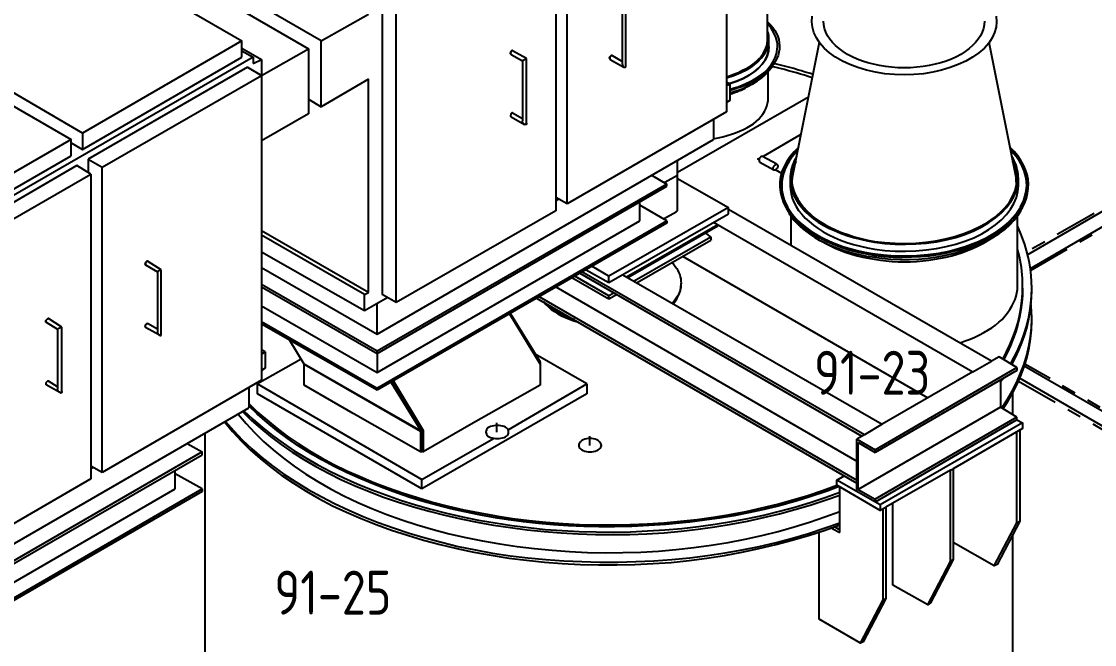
# Model space of a CAD drawing. Header units: metres. Extents: x 20 to 415, y 5 to 292.
# Drawn here: x 231.01 to 256.4, y 149.44 to 164.18 of the extents above; entities that cross this region are included whole.
import ezdxf

# ---------------------------------------------------------------- set-up
doc = ezdxf.new("R2010")
doc.units = ezdxf.units.M
for name, color, linetype in [('ВОЗДУХОВОДЫ', 7, 'Continuous'), ('ИЗОЛЯЦИЯ', 3, 'Continuous'), ('ОБОЗНАЧЕНИЯ', 7, 'Continuous'), ('ОБОРУДОВАНИЕ', 8, 'Continuous'), ('ТРУБОПРОВОД', 5, 'Continuous')]:
    doc.layers.add(name, color=color, linetype=linetype)
doc.styles.add('GOST', font='isocpeur.ttf')

msp = doc.modelspace()

# ---------------------------------------------------------------- linework, layer by layer
at = {"layer": 'ВОЗДУХОВОДЫ'}
for points in [[(248.66, 163.757), (248.66, 168.266)], [(254.067, 164.308), (254.079, 164.179), (254.067, 164.05), (254.032, 163.922), (253.975, 163.796), (253.894, 163.674), (253.79, 163.556), (253.66, 163.445), (253.512, 163.342), (253.349, 163.249), (253.171, 163.166), (252.981, 163.093), (252.779, 163.032), (252.569, 162.984), (252.35, 162.949), (252.125, 162.927), (251.895, 162.919), (251.661, 162.927), (251.433, 162.949), (251.212, 162.984), (250.999, 163.032), (250.798, 163.093), (250.608, 163.166), (250.432, 163.249), (250.271, 163.342), (250.127, 163.445), (250.001, 163.556), (249.897, 163.674), (249.816, 163.796), (249.758, 163.922), (249.723, 164.05), (249.71, 164.179), (249.72, 164.308)], [(248.66, 164.176), (248.726, 164.11), (248.783, 164.042), (248.831, 163.972), (248.871, 163.901), (248.901, 163.829), (248.924, 163.755), (248.937, 163.681), (248.942, 163.606), (248.94, 163.531), (248.929, 163.456), (248.909, 163.381), (248.881, 163.307), (248.844, 163.235), (248.799, 163.164), (248.746, 163.095), (248.686, 163.028), (248.618, 162.964), (248.544, 162.902), (248.463, 162.842), (248.375, 162.785)], [(253.79, 164.193), (253.784, 164.104), (253.766, 164.016), (253.737, 163.931), (253.696, 163.848), (253.645, 163.768), (253.583, 163.69), (253.511, 163.615), (253.429, 163.542), (253.337, 163.472), (253.236, 163.405), (253.127, 163.348), (253.01, 163.295), (252.887, 163.248), (252.757, 163.206), (252.623, 163.171), (252.483, 163.141), (252.34, 163.118), (252.194, 163.101), (252.046, 163.09), (251.895, 163.087), (251.745, 163.09), (251.597, 163.101), (251.451, 163.118), (251.308, 163.141), (251.168, 163.171), (251.034, 163.206), (250.904, 163.248), (250.781, 163.295), (250.664, 163.348), (250.554, 163.405), (250.449, 163.472), (250.354, 163.542), (250.269, 163.615), (250.195, 163.69), (250.131, 163.768), (250.079, 163.848), (250.038, 163.931), (250.008, 164.016), (249.991, 164.104), (249.985, 164.193)], [(253.79, 164.193), (253.784, 164.104), (253.766, 164.016), (253.737, 163.931), (253.696, 163.848), (253.645, 163.768), (253.583, 163.69), (253.511, 163.615), (253.429, 163.542), (253.337, 163.472), (253.236, 163.405), (253.127, 163.348), (253.01, 163.295), (252.887, 163.248), (252.757, 163.206), (252.623, 163.171), (252.483, 163.141), (252.34, 163.118), (252.194, 163.101), (252.046, 163.09), (251.895, 163.087), (251.745, 163.09), (251.597, 163.101), (251.451, 163.118), (251.308, 163.141), (251.168, 163.171), (251.034, 163.206), (250.904, 163.248), (250.781, 163.295), (250.664, 163.348), (250.554, 163.405), (250.449, 163.472), (250.354, 163.542), (250.269, 163.615), (250.195, 163.69), (250.131, 163.768), (250.079, 163.848), (250.038, 163.931), (250.008, 164.016), (249.991, 164.104), (249.985, 164.193)], [(248.694, 163.59), (248.684, 163.48), (248.653, 163.374), (248.603, 163.271), (248.534, 163.172), (248.447, 163.079), (248.343, 162.991), (248.223, 162.911), (248.087, 162.838), (247.936, 162.773), (247.772, 162.718)], [(249.884, 163.69), (249.247, 160.489)], [(254.544, 160.489), (253.907, 163.69)], [(248.375, 162.785), (248.32, 162.756), (248.263, 162.729), (248.205, 162.703), (248.146, 162.678), (248.086, 162.655), (248.025, 162.633), (247.964, 162.612), (247.901, 162.591), (247.837, 162.571), (247.772, 162.551)], [(249.398, 161.21), (249.289, 161.102), (249.195, 160.989), (249.116, 160.873), (249.051, 160.755), (249.002, 160.633), (248.968, 160.511), (248.951, 160.387), (248.949, 160.264), (248.964, 160.141), (248.996, 160.02), (249.039, 159.895), (249.098, 159.775), (249.171, 159.658), (249.26, 159.545), (249.362, 159.437), (249.478, 159.334), (249.608, 159.236), (249.749, 159.145), (249.903, 159.059), (250.068, 158.98), (250.239, 158.904), (250.419, 158.836), (250.607, 158.776), (250.802, 158.725), (251.003, 158.683), (251.209, 158.65), (251.419, 158.626), (251.632, 158.611), (251.847, 158.606), (252.063, 158.612), (252.278, 158.622), (252.49, 158.641), (252.699, 158.67), (252.902, 158.708), (253.1, 158.754), (253.292, 158.808), (253.476, 158.87), (253.651, 158.939), (253.818, 159.015), (253.974, 159.098)], [(253.974, 159.098), (254.11, 159.185), (254.235, 159.276), (254.349, 159.371), (254.452, 159.47), (254.544, 159.571), (254.623, 159.676), (254.69, 159.783), (254.744, 159.893), (254.785, 160.005), (254.812, 160.12), (254.83, 160.231), (254.834, 160.343), (254.825, 160.455), (254.802, 160.566), (254.766, 160.677), (254.717, 160.788), (254.655, 160.896), (254.58, 161.003), (254.493, 161.108), (254.393, 161.21)], [(249.247, 160.489), (249.247, 160.479), (249.245, 160.469), (249.243, 160.459), (249.241, 160.449), (249.239, 160.439), (249.236, 160.428), (249.234, 160.418), (249.232, 160.408), (249.231, 160.398), (249.23, 160.388)], [(249.247, 160.489), (249.247, 160.479), (249.245, 160.469), (249.243, 160.459), (249.241, 160.449), (249.239, 160.439), (249.236, 160.428), (249.234, 160.418), (249.232, 160.408), (249.231, 160.398), (249.23, 160.388)], [(249.247, 160.489), (249.247, 160.489), (249.247, 160.484), (249.247, 160.481), (249.247, 160.478), (249.247, 160.476), (249.247, 160.474), (249.247, 160.473), (249.247, 160.473), (249.247, 160.472), (249.247, 160.472), (249.247, 160.472)], [(254.544, 160.388), (254.544, 160.398), (254.544, 160.408), (254.544, 160.418), (254.544, 160.428), (254.544, 160.439), (254.544, 160.449), (254.544, 160.459), (254.544, 160.469), (254.544, 160.479), (254.544, 160.489)], [(254.544, 160.388), (254.544, 160.398), (254.544, 160.408), (254.544, 160.418), (254.544, 160.428), (254.544, 160.439), (254.544, 160.449), (254.544, 160.459), (254.544, 160.469), (254.544, 160.479), (254.544, 160.489)]]:
    msp.add_lwpolyline(points, dxfattribs=at)
at = {"layer": 'ИЗОЛЯЦИЯ'}
for points in [[(256.389, 159.644), (255.516, 159.143)], [(255.22, 158.973), (254.924, 158.803)], [(256.046, 158.967), (256.343, 159.137)], [(254.879, 158.293), (255.75, 158.796)], [(255.345, 155.735), (254.745, 156.08)], [(254.594, 155.678), (255.466, 155.176)], [(255.937, 155.394), (255.641, 155.565)], [(256.53, 155.053), (256.234, 155.224)], [(255.762, 155.005), (256.058, 154.835)], [(256.354, 154.664), (256.651, 154.493)]]:
    msp.add_lwpolyline(points, dxfattribs=at)
at = {"layer": 'ОБОЗНАЧЕНИЯ'}
for points in [[(242.073, 154.354), (242.105, 154.34), (242.142, 154.33), (242.182, 154.322), (242.223, 154.318), (242.266, 154.316), (242.308, 154.318), (242.35, 154.322), (242.389, 154.33), (242.426, 154.34), (242.458, 154.354), (242.486, 154.375), (242.507, 154.398), (242.522, 154.422), (242.531, 154.446), (242.534, 154.471), (242.531, 154.496), (242.522, 154.521), (242.507, 154.545), (242.486, 154.568), (242.458, 154.589), (242.426, 154.602), (242.389, 154.613), (242.35, 154.62), (242.308, 154.625), (242.266, 154.626), (242.223, 154.625), (242.182, 154.62), (242.142, 154.613), (242.105, 154.602), (242.073, 154.589), (242.046, 154.568), (242.025, 154.545), (242.01, 154.521), (242.001, 154.496), (241.998, 154.471), (242.001, 154.446), (242.01, 154.422), (242.025, 154.398), (242.046, 154.375), (242.073, 154.354), (242.073, 154.354)], [(242.257, 154.471), (242.257, 154.689)], [(244.453, 154.153), (244.453, 154.371)], [(244.269, 154.052), (244.301, 154.034), (244.338, 154.02), (244.377, 154.01), (244.419, 154.004), (244.462, 154.002), (244.504, 154.004), (244.546, 154.01), (244.585, 154.02), (244.622, 154.034), (244.654, 154.052), (244.681, 154.069), (244.703, 154.088), (244.718, 154.109), (244.727, 154.131), (244.73, 154.155), (244.727, 154.179), (244.718, 154.203), (244.703, 154.227), (244.681, 154.249), (244.654, 154.27), (244.622, 154.288), (244.585, 154.302), (244.546, 154.312), (244.504, 154.318), (244.462, 154.32), (244.419, 154.318), (244.377, 154.312), (244.338, 154.302), (244.301, 154.288), (244.269, 154.27), (244.242, 154.249), (244.221, 154.227), (244.205, 154.203), (244.196, 154.179), (244.193, 154.155), (244.196, 154.131), (244.205, 154.109), (244.221, 154.088), (244.242, 154.069), (244.269, 154.052), (244.269, 154.052)]]:
    msp.add_lwpolyline(points, dxfattribs=at)
at = {"layer": 'ОБОРУДОВАНИЕ'}
for points in [[(247.688, 169.255), (247.688, 162.048)], [(238.1, 163.724), (230.625, 168.048)], [(230.507, 167.764), (237.799, 163.54)], [(230.39, 167.093), (236.223, 163.724)], [(243.917, 159.869), (243.917, 167.076)], [(243.649, 166.925), (243.649, 159.701)], [(239.542, 164.948), (239.542, 157.723)], [(239.877, 157.539), (239.877, 164.746)], [(245.224, 164.612), (245.224, 163.188)], [(245.308, 163.137), (245.308, 164.663)], [(238.1, 163.724), (239.223, 164.361)], [(248.895, 163.59), (248.893, 163.645), (248.885, 163.7), (248.873, 163.755), (248.856, 163.81), (248.834, 163.864), (248.808, 163.918), (248.778, 163.971), (248.743, 164.024), (248.704, 164.075), (248.66, 164.126)], [(247.688, 162.869), (247.858, 162.924), (248.015, 162.989), (248.157, 163.062), (248.284, 163.143), (248.394, 163.232), (248.487, 163.326), (248.561, 163.427), (248.616, 163.533), (248.649, 163.643), (248.66, 163.757)], [(247.688, 162.852), (247.867, 162.908), (248.031, 162.974), (248.179, 163.049), (248.31, 163.132), (248.424, 163.223), (248.519, 163.321), (248.594, 163.424), (248.649, 163.531), (248.683, 163.643), (248.694, 163.757)], [(248.694, 163.757), (248.694, 163.778), (248.694, 163.798), (248.693, 163.818), (248.692, 163.838), (248.69, 163.858), (248.687, 163.878), (248.683, 163.898), (248.677, 163.918), (248.67, 163.938), (248.66, 163.959)], [(248.694, 163.59), (248.694, 163.757)], [(236.223, 163.724), (232.452, 161.545)], [(236.223, 163.338), (236.223, 163.724)], [(236.223, 163.556), (236.692, 163.288)], [(236.223, 163.489), (236.491, 163.338)], [(236.692, 162.903), (237.799, 163.54)], [(237.799, 163.54), (237.799, 161.997)], [(238.1, 162.165), (238.1, 163.724)], [(242.626, 163.489), (242.625, 163.493), (242.623, 163.496), (242.619, 163.496), (242.614, 163.495), (242.609, 163.493), (242.604, 163.49), (242.6, 163.487), (242.596, 163.482), (242.594, 163.477), (242.593, 163.472), (242.588, 163.463), (242.585, 163.454), (242.582, 163.446), (242.58, 163.439), (242.58, 163.433), (242.58, 163.427), (242.582, 163.421), (242.585, 163.416), (242.588, 163.41), (242.593, 163.405)], [(242.593, 163.405), (242.588, 163.41), (242.585, 163.416), (242.582, 163.421), (242.58, 163.427), (242.58, 163.433), (242.58, 163.439), (242.582, 163.446), (242.585, 163.454), (242.588, 163.463), (242.593, 163.472), (242.594, 163.477), (242.596, 163.482), (242.6, 163.487), (242.604, 163.49), (242.609, 163.493), (242.614, 163.495), (242.619, 163.496), (242.623, 163.496), (242.625, 163.493), (242.626, 163.489)], [(242.961, 163.305), (242.626, 163.489)], [(247.772, 162.584), (247.871, 162.611), (247.967, 162.642), (248.059, 162.676), (248.148, 162.714), (248.233, 162.754), (248.314, 162.796), (248.391, 162.841), (248.463, 162.888), (248.531, 162.937), (248.593, 162.986), (248.651, 163.043), (248.702, 163.101), (248.747, 163.16), (248.786, 163.221), (248.82, 163.282), (248.847, 163.344), (248.868, 163.406), (248.883, 163.468), (248.892, 163.529), (248.895, 163.59)], [(247.772, 162.718), (247.936, 162.773), (248.087, 162.838), (248.223, 162.911), (248.343, 162.991), (248.447, 163.079), (248.534, 163.172), (248.603, 163.271), (248.653, 163.374), (248.684, 163.48), (248.694, 163.59)], [(236.491, 163.338), (228.412, 158.679)], [(232.452, 161.159), (236.223, 163.338)], [(236.491, 163.338), (236.491, 163.188)], [(236.491, 163.188), (236.692, 163.288)], [(236.692, 163.288), (236.692, 162.919)], [(242.593, 163.405), (242.861, 163.255)], [(242.945, 163.305), (242.94, 163.3), (242.935, 163.295), (242.929, 163.29), (242.924, 163.286), (242.919, 163.282), (242.914, 163.278), (242.909, 163.276), (242.904, 163.273), (242.899, 163.272), (242.894, 163.271), (242.889, 163.267), (242.884, 163.263), (242.88, 163.26), (242.875, 163.258), (242.871, 163.257), (242.868, 163.256), (242.865, 163.255), (242.863, 163.255), (242.861, 163.255), (242.861, 163.255)], [(242.861, 163.255), (242.861, 161.83)], [(242.961, 163.305), (242.945, 163.305)], [(242.961, 161.78), (242.961, 163.305)], [(244.922, 163.322), (244.923, 163.327), (244.924, 163.332), (244.927, 163.337), (244.93, 163.342), (244.933, 163.347), (244.937, 163.352), (244.941, 163.357), (244.946, 163.362), (244.951, 163.367), (244.956, 163.372), (244.956, 163.372), (244.958, 163.374), (244.96, 163.375), (244.963, 163.377), (244.967, 163.378), (244.971, 163.379), (244.975, 163.379), (244.98, 163.378), (244.984, 163.376), (244.99, 163.372)], [(244.939, 163.288), (244.939, 163.293), (244.938, 163.296), (244.936, 163.3), (244.933, 163.302), (244.931, 163.305), (244.928, 163.307), (244.926, 163.31), (244.924, 163.313), (244.923, 163.317), (244.922, 163.322)], [(244.99, 163.372), (244.984, 163.376), (244.979, 163.378), (244.974, 163.379), (244.969, 163.378), (244.964, 163.376), (244.959, 163.373), (244.954, 163.369), (244.949, 163.365), (244.944, 163.36), (244.939, 163.355), (244.935, 163.346), (244.931, 163.337), (244.929, 163.329), (244.927, 163.322), (244.927, 163.315), (244.927, 163.309), (244.929, 163.304), (244.931, 163.298), (244.935, 163.293), (244.939, 163.288)], [(244.939, 163.288), (245.258, 163.104)], [(245.224, 163.238), (244.99, 163.372)], [(248.459, 163.305), (248.406, 163.251), (248.347, 163.198), (248.282, 163.148), (248.212, 163.101), (248.137, 163.056), (248.056, 163.013), (247.971, 162.973), (247.881, 162.935), (247.787, 162.901), (247.688, 162.869)], [(236.357, 163.104), (232.586, 160.925)], [(236.357, 163.104), (236.692, 162.903)], [(245.224, 163.188), (245.225, 163.177), (245.226, 163.168), (245.228, 163.158), (245.231, 163.148), (245.235, 163.139), (245.239, 163.131), (245.243, 163.123), (245.248, 163.116), (245.253, 163.109), (245.258, 163.104)], [(245.258, 163.104), (245.263, 163.104), (245.268, 163.104), (245.272, 163.104), (245.277, 163.104), (245.281, 163.104), (245.284, 163.104), (245.287, 163.104), (245.289, 163.104), (245.291, 163.104), (245.291, 163.104)], [(245.291, 163.104), (245.296, 163.104), (245.299, 163.106), (245.302, 163.108), (245.304, 163.111), (245.306, 163.114), (245.307, 163.118), (245.307, 163.123), (245.308, 163.127), (245.308, 163.132), (245.308, 163.137)], [(247.772, 162.5), (247.919, 162.544), (248.059, 162.594), (248.19, 162.651), (248.312, 162.713), (248.424, 162.781), (248.525, 162.854), (248.615, 162.931), (248.694, 163.013), (248.759, 163.099), (248.811, 163.188)], [(248.677, 162.383), (248.677, 163.003)], [(249.716, 162.852), (249.625, 162.882), (249.533, 162.911), (249.44, 162.939), (249.346, 162.966), (249.251, 162.993), (249.155, 163.019), (249.058, 163.045), (248.96, 163.07), (248.861, 163.095), (248.761, 163.12)], [(249.733, 162.936), (249.643, 162.962), (249.552, 162.988), (249.461, 163.015), (249.37, 163.042), (249.279, 163.068), (249.187, 163.094), (249.094, 163.119), (249, 163.144), (248.906, 163.167), (248.811, 163.188)], [(232.452, 161.545), (230.239, 162.836)], [(232.921, 160.74), (236.692, 162.903)], [(236.692, 162.903), (236.692, 155.695)], [(239.223, 162.819), (238.1, 162.165)], [(239.223, 157.773), (239.223, 162.819)], [(247.772, 162.701), (247.688, 162.752)], [(230.172, 162.551), (232.183, 161.394)], [(247.688, 162.668), (247.772, 162.701)], [(247.772, 162.701), (247.772, 162.316)], [(247.772, 162.467), (247.827, 162.483), (247.881, 162.501), (247.933, 162.52), (247.984, 162.541), (248.034, 162.563), (248.082, 162.586), (248.129, 162.61), (248.174, 162.635), (248.217, 162.66), (248.258, 162.685)], [(237.799, 162.349), (238.1, 162.165)], [(246.532, 160.623), (249.633, 162.4)], [(247.386, 161.411), (247.496, 161.432), (247.603, 161.457), (247.707, 161.485), (247.809, 161.515), (247.906, 161.549), (248, 161.586), (248.089, 161.625), (248.173, 161.668), (248.252, 161.714), (248.325, 161.763), (248.392, 161.819), (248.452, 161.876), (248.505, 161.934), (248.55, 161.993), (248.589, 162.054), (248.621, 162.116), (248.645, 162.18), (248.663, 162.246), (248.674, 162.314), (248.677, 162.383)], [(247.772, 162.316), (247.688, 162.266)], [(237.799, 161.997), (236.692, 161.36)], [(242.626, 162.014), (242.625, 162.018), (242.623, 162.021), (242.619, 162.021), (242.614, 162.02), (242.609, 162.018), (242.604, 162.015), (242.6, 162.012), (242.596, 162.007), (242.594, 162.002), (242.593, 161.997), (242.588, 161.988), (242.585, 161.979), (242.582, 161.971), (242.58, 161.964), (242.58, 161.958), (242.58, 161.952), (242.582, 161.946), (242.585, 161.941), (242.588, 161.935), (242.593, 161.93)], [(242.626, 162.014), (242.625, 162.018), (242.623, 162.021), (242.619, 162.021), (242.614, 162.02), (242.609, 162.018), (242.604, 162.015), (242.6, 162.012), (242.596, 162.007), (242.594, 162.002), (242.593, 161.997), (242.588, 161.988), (242.585, 161.979), (242.582, 161.971), (242.58, 161.964), (242.58, 161.958), (242.58, 161.952), (242.582, 161.946), (242.585, 161.941), (242.588, 161.935), (242.593, 161.93)], [(242.861, 161.88), (242.626, 162.014)], [(247.688, 162.048), (243.917, 159.869)], [(242.593, 161.93), (242.911, 161.746)], [(242.911, 161.746), (242.906, 161.752), (242.899, 161.758), (242.893, 161.765), (242.886, 161.773), (242.88, 161.782), (242.874, 161.791), (242.868, 161.8), (242.864, 161.81), (242.862, 161.82), (242.861, 161.83)], [(242.945, 161.746), (242.944, 161.746), (242.943, 161.746), (242.941, 161.746), (242.938, 161.746), (242.934, 161.746), (242.93, 161.746), (242.926, 161.746), (242.921, 161.746), (242.916, 161.746), (242.911, 161.746)], [(242.961, 161.78), (242.961, 161.774), (242.961, 161.77), (242.961, 161.765), (242.96, 161.761), (242.959, 161.757), (242.958, 161.753), (242.956, 161.75), (242.953, 161.748), (242.949, 161.746), (242.945, 161.746)], [(247.386, 161.863), (247.386, 161.394)], [(232.452, 161.545), (232.452, 161.159)], [(249.448, 161.511), (248.56, 160.992)], [(232.183, 161.394), (228.412, 159.215)], [(232.183, 161.008), (232.183, 161.394)], [(232.183, 161.31), (232.452, 161.159)], [(239.425, 156.784), (247.386, 161.394)], [(228.412, 158.829), (232.183, 161.008)], [(248.51, 160.992), (248.504, 160.987), (248.499, 160.981), (248.494, 160.976), (248.489, 160.971), (248.484, 160.965), (248.479, 160.958), (248.474, 160.951), (248.469, 160.943), (248.464, 160.934), (248.459, 160.925), (248.459, 160.915), (248.459, 160.906), (248.46, 160.898), (248.46, 160.891), (248.461, 160.885), (248.463, 160.879), (248.465, 160.873), (248.468, 160.868), (248.471, 160.863), (248.476, 160.858)], [(248.543, 160.992), (248.543, 160.992), (248.541, 160.992), (248.539, 160.992), (248.536, 160.992), (248.533, 160.992), (248.529, 160.992), (248.524, 160.992), (248.519, 160.992), (248.515, 160.992), (248.51, 160.992)], [(248.878, 160.807), (248.543, 160.992)], [(249.381, 161.143), (249.241, 160.983), (249.132, 160.819), (249.054, 160.65), (249.007, 160.478), (248.991, 160.304), (249.007, 160.131), (249.054, 159.959), (249.132, 159.79), (249.241, 159.626), (249.381, 159.466), (249.46, 159.392), (249.546, 159.32), (249.638, 159.25), (249.736, 159.184), (249.84, 159.121), (249.95, 159.061), (250.064, 159.005), (250.184, 158.953), (250.308, 158.906), (250.437, 158.863), (250.574, 158.82), (250.714, 158.781), (250.857, 158.746), (251.001, 158.715), (251.148, 158.689), (251.295, 158.667), (251.444, 158.65), (251.594, 158.638), (251.745, 158.631), (251.895, 158.628)], [(249.381, 161.143), (249.309, 161.066), (249.245, 160.988), (249.187, 160.908), (249.137, 160.826), (249.094, 160.742), (249.059, 160.657), (249.031, 160.571), (249.012, 160.483), (249, 160.394), (248.996, 160.304)], [(249.348, 160.992), (249.319, 160.941), (249.293, 160.889), (249.271, 160.837), (249.251, 160.785), (249.234, 160.732), (249.221, 160.679), (249.21, 160.627), (249.203, 160.574), (249.198, 160.523), (249.197, 160.472)], [(251.895, 158.628), (252.046, 158.631), (252.197, 158.638), (252.346, 158.65), (252.495, 158.667), (252.641, 158.689), (252.786, 158.715), (252.928, 158.746), (253.068, 158.781), (253.204, 158.82), (253.337, 158.863), (253.466, 158.906), (253.59, 158.953), (253.71, 159.005), (253.825, 159.061), (253.934, 159.121), (254.038, 159.184), (254.136, 159.25), (254.229, 159.32), (254.314, 159.392), (254.393, 159.466), (254.534, 159.626), (254.644, 159.79), (254.724, 159.959), (254.773, 160.131), (254.791, 160.304), (254.778, 160.478), (254.734, 160.65), (254.657, 160.819), (254.549, 160.983), (254.41, 161.143)], [(254.795, 160.304), (254.791, 160.394), (254.779, 160.483), (254.76, 160.571), (254.732, 160.657), (254.697, 160.742), (254.654, 160.826), (254.604, 160.908), (254.546, 160.988), (254.482, 161.066), (254.41, 161.143)], [(254.594, 160.472), (254.593, 160.523), (254.588, 160.574), (254.581, 160.627), (254.57, 160.679), (254.556, 160.732), (254.54, 160.785), (254.52, 160.837), (254.498, 160.889), (254.472, 160.941), (254.443, 160.992)], [(232.318, 160.774), (228.563, 158.595)], [(232.653, 160.573), (232.318, 160.774)], [(232.586, 160.925), (232.586, 160.623)], [(232.586, 160.925), (232.921, 160.74)], [(232.921, 153.516), (232.921, 160.74)], [(246.532, 160.539), (246.532, 160.891)], [(248.476, 160.941), (248.426, 160.925)], [(248.459, 160.908), (248.426, 160.925)], [(248.476, 160.858), (248.811, 160.673)], [(248.811, 160.673), (248.807, 160.674), (248.803, 160.677), (248.8, 160.681), (248.798, 160.686), (248.797, 160.692), (248.796, 160.699), (248.795, 160.705), (248.795, 160.712), (248.794, 160.718), (248.794, 160.724), (248.8, 160.734), (248.805, 160.743), (248.81, 160.753), (248.815, 160.762), (248.82, 160.77), (248.825, 160.777), (248.83, 160.783), (248.835, 160.787), (248.84, 160.79), (248.845, 160.791)], [(248.878, 160.807), (248.887, 160.801), (248.894, 160.794), (248.899, 160.785), (248.902, 160.774), (248.903, 160.763), (248.902, 160.752), (248.899, 160.74), (248.894, 160.729), (248.887, 160.717), (248.878, 160.707), (248.873, 160.697), (248.867, 160.689), (248.86, 160.682), (248.852, 160.676), (248.845, 160.671), (248.837, 160.668), (248.83, 160.667), (248.823, 160.667), (248.817, 160.669), (248.811, 160.673)], [(248.845, 160.791), (248.85, 160.795), (248.855, 160.799), (248.859, 160.802), (248.864, 160.804), (248.868, 160.805), (248.871, 160.806), (248.874, 160.807), (248.876, 160.807), (248.878, 160.807), (248.878, 160.807)], [(249.331, 160.874), (249.312, 160.834), (249.295, 160.794), (249.28, 160.754), (249.267, 160.713), (249.255, 160.673), (249.246, 160.633), (249.239, 160.593), (249.234, 160.553), (249.231, 160.512), (249.23, 160.472)], [(254.561, 160.472), (254.56, 160.512), (254.557, 160.553), (254.552, 160.593), (254.544, 160.633), (254.535, 160.673), (254.524, 160.713), (254.511, 160.754), (254.496, 160.794), (254.479, 160.834), (254.46, 160.874)], [(228.898, 158.41), (232.653, 160.573)], [(232.653, 160.573), (232.653, 153.365)], [(245.928, 160.539), (246.28, 160.338)], [(246.532, 160.539), (246.23, 160.372)], [(246.532, 159.701), (246.532, 160.539)], [(246.532, 160.472), (247.738, 159.785)], [(248.996, 160.589), (248.845, 160.673)], [(249.197, 160.472), (249.197, 160.304)], [(249.197, 160.472), (249.202, 160.367), (249.219, 160.265), (249.247, 160.164), (249.285, 160.066), (249.335, 159.969), (249.396, 159.875), (249.468, 159.782), (249.551, 159.692), (249.645, 159.603), (249.75, 159.517), (249.861, 159.439), (249.98, 159.366), (250.109, 159.298), (250.245, 159.235), (250.389, 159.177), (250.539, 159.124), (250.695, 159.077), (250.857, 159.034), (251.022, 158.996), (251.191, 158.964)], [(249.247, 160.489), (249.247, 160.479), (249.245, 160.469), (249.243, 160.459), (249.241, 160.449), (249.239, 160.439), (249.236, 160.428), (249.234, 160.418), (249.232, 160.408), (249.231, 160.398), (249.23, 160.388)], [(249.23, 160.472), (249.236, 160.372), (249.254, 160.271), (249.283, 160.172), (249.324, 160.074), (249.375, 159.978), (249.437, 159.883), (249.509, 159.791), (249.591, 159.702), (249.683, 159.616), (249.783, 159.533), (249.894, 159.455), (250.012, 159.383), (250.138, 159.315), (250.272, 159.252), (250.412, 159.194), (250.558, 159.141), (250.71, 159.093), (250.866, 159.051), (251.027, 159.013), (251.191, 158.98)], [(251.191, 158.98), (251.434, 158.952), (251.678, 158.936), (251.922, 158.933), (252.165, 158.942), (252.405, 158.964), (252.64, 158.997), (252.869, 159.043), (253.09, 159.1), (253.303, 159.169), (253.505, 159.248), (253.697, 159.339), (253.872, 159.439), (254.028, 159.547), (254.166, 159.662), (254.284, 159.785), (254.382, 159.913), (254.459, 160.047), (254.515, 160.186), (254.549, 160.327), (254.561, 160.472)], [(251.191, 158.964), (251.434, 158.934), (251.68, 158.917), (251.926, 158.913), (252.172, 158.92), (252.415, 158.941), (252.654, 158.973), (252.888, 159.019), (253.114, 159.077), (253.331, 159.148), (253.538, 159.232), (253.727, 159.327), (253.899, 159.43), (254.055, 159.541), (254.192, 159.659), (254.311, 159.783), (254.411, 159.912), (254.49, 160.047), (254.547, 160.185), (254.582, 160.327), (254.594, 160.472)], [(254.544, 160.388), (254.544, 160.398), (254.544, 160.408), (254.544, 160.418), (254.544, 160.428), (254.544, 160.439), (254.544, 160.449), (254.544, 160.459), (254.544, 160.469), (254.544, 160.479), (254.544, 160.489)], [(254.594, 160.304), (254.594, 160.472)], [(246.28, 160.338), (239.425, 156.382)], [(239.425, 156.332), (246.28, 160.288)], [(246.28, 160.288), (246.28, 160.338)], [(248.996, 160.304), (249.002, 160.194), (249.02, 160.086), (249.049, 159.978), (249.091, 159.873), (249.144, 159.77), (249.209, 159.67), (249.286, 159.572), (249.373, 159.477), (249.472, 159.386), (249.582, 159.299), (249.707, 159.211), (249.839, 159.13), (249.979, 159.054), (250.126, 158.985), (250.28, 158.922), (250.44, 158.864), (250.607, 158.813), (250.779, 158.768), (250.958, 158.729), (251.141, 158.695)], [(249.197, 160.304), (249.202, 160.204), (249.219, 160.104), (249.247, 160.005), (249.285, 159.907), (249.335, 159.81), (249.396, 159.716), (249.468, 159.623), (249.551, 159.534), (249.645, 159.448), (249.75, 159.366), (249.861, 159.283), (249.98, 159.207), (250.109, 159.136), (250.245, 159.071), (250.389, 159.012), (250.539, 158.958), (250.695, 158.91), (250.857, 158.866), (251.022, 158.829), (251.191, 158.796)], [(251.141, 158.695), (251.404, 158.662), (251.668, 158.643), (251.932, 158.637), (252.195, 158.646), (252.455, 158.668), (252.71, 158.704), (252.959, 158.753), (253.201, 158.815), (253.433, 158.891), (253.655, 158.98), (253.863, 159.081), (254.051, 159.19), (254.219, 159.309), (254.368, 159.434), (254.496, 159.567), (254.602, 159.706), (254.685, 159.85), (254.746, 159.998), (254.783, 160.15), (254.795, 160.304)], [(251.191, 158.796), (251.434, 158.767), (251.68, 158.751), (251.926, 158.748), (252.172, 158.757), (252.415, 158.779), (252.654, 158.813), (252.888, 158.858), (253.114, 158.916), (253.331, 158.984), (253.538, 159.064), (253.727, 159.159), (253.899, 159.262), (254.055, 159.373), (254.192, 159.491), (254.311, 159.615), (254.411, 159.745), (254.49, 159.879), (254.547, 160.018), (254.582, 160.16), (254.594, 160.304)], [(243.917, 159.869), (243.649, 160.02)], [(243.716, 159.986), (243.649, 159.936)], [(243.649, 159.701), (239.877, 157.539)], [(247.738, 159.785), (244.906, 158.159)], [(245.643, 159.466), (245.643, 159.919)], [(246.28, 159.466), (245.643, 159.835)], [(246.196, 159.517), (246.498, 159.684), (246.532, 159.701)], [(247.738, 159.634), (247.738, 159.785)], [(253.957, 156.148), (247.738, 159.735)], [(249.13, 159.718), (249.174, 159.638), (249.226, 159.561), (249.285, 159.485), (249.352, 159.412), (249.425, 159.341), (249.505, 159.271), (249.591, 159.204), (249.683, 159.138), (249.781, 159.075), (249.884, 159.014), (249.992, 158.959), (250.105, 158.908), (250.222, 158.858), (250.343, 158.812), (250.469, 158.769), (250.597, 158.729), (250.729, 158.693), (250.864, 158.661), (251.001, 158.634), (251.141, 158.612)], [(251.141, 158.612), (251.359, 158.581), (251.578, 158.561), (251.799, 158.551), (252.019, 158.551), (252.239, 158.561), (252.457, 158.581), (252.671, 158.612), (252.882, 158.652), (253.087, 158.702), (253.287, 158.762), (253.478, 158.827), (253.66, 158.9), (253.831, 158.981), (253.99, 159.07), (254.137, 159.165), (254.271, 159.266), (254.392, 159.372), (254.497, 159.483), (254.587, 159.599), (254.661, 159.718)], [(239.425, 155.879), (245.643, 159.466)], [(239.425, 155.511), (246.28, 159.466)], [(244.906, 158.008), (247.738, 159.634)], [(246.28, 159.466), (246.28, 159.416)], [(247.386, 159.433), (253.521, 155.896)], [(249.214, 159.584), (249.214, 158.88)], [(254.577, 157.924), (254.577, 159.584)], [(239.223, 157.773), (236.692, 159.232)], [(246.28, 159.416), (239.425, 155.46)], [(245.325, 158.142), (247.487, 159.383)], [(245.358, 158.125), (247.487, 159.349)], [(247.185, 159.181), (247.319, 159.081)], [(247.487, 159.383), (247.487, 159.349)], [(254.913, 157.874), (254.909, 158.024), (254.899, 158.174), (254.881, 158.323), (254.857, 158.471), (254.827, 158.618), (254.79, 158.765), (254.746, 158.911), (254.696, 159.057), (254.64, 159.203), (254.577, 159.349)], [(239.123, 157.723), (236.692, 159.131)], [(247.319, 159.081), (245.509, 158.042)], [(245.576, 158.008), (247.319, 159.014)], [(247.319, 159.081), (247.319, 159.014)], [(247.327, 159.019), (247.327, 159.011)], [(249.951, 158.98), (250.055, 158.921), (250.164, 158.866), (250.278, 158.814), (250.397, 158.765), (250.521, 158.72), (250.649, 158.68), (250.78, 158.643), (250.914, 158.611), (251.052, 158.584), (251.191, 158.561)], [(251.191, 158.561), (251.329, 158.539), (251.468, 158.521), (251.61, 158.508), (251.753, 158.501), (251.898, 158.498), (252.042, 158.501), (252.187, 158.508), (252.331, 158.521), (252.475, 158.539), (252.616, 158.561), (252.751, 158.584), (252.885, 158.611), (253.017, 158.643), (253.146, 158.68), (253.272, 158.72), (253.395, 158.765), (253.513, 158.814), (253.627, 158.866), (253.736, 158.921), (253.84, 158.98)], [(239.123, 157.338), (236.692, 158.729)], [(254.695, 157.924), (254.694, 158.014), (254.69, 158.103), (254.685, 158.192), (254.678, 158.279), (254.668, 158.366), (254.655, 158.453), (254.64, 158.539), (254.622, 158.625), (254.601, 158.71), (254.577, 158.796)], [(233.994, 158.511), (233.989, 158.51), (233.984, 158.509), (233.979, 158.507), (233.974, 158.504), (233.969, 158.501), (233.964, 158.497), (233.959, 158.492), (233.953, 158.487), (233.948, 158.482), (233.943, 158.477), (233.939, 158.472), (233.935, 158.466), (233.933, 158.459), (233.931, 158.452), (233.931, 158.446), (233.931, 158.44), (233.933, 158.435), (233.935, 158.431), (233.939, 158.428), (233.943, 158.427)], [(233.994, 158.511), (233.989, 158.511), (233.985, 158.511), (233.982, 158.511), (233.979, 158.51), (233.977, 158.509), (233.974, 158.507), (233.972, 158.505), (233.969, 158.502), (233.965, 158.499), (233.96, 158.494), (233.956, 158.489), (233.952, 158.484), (233.949, 158.479), (233.947, 158.474), (233.946, 158.469), (233.944, 158.464), (233.944, 158.459), (233.944, 158.454), (233.943, 158.449), (233.943, 158.444)], [(233.943, 158.444), (233.943, 158.439), (233.943, 158.436), (233.943, 158.433), (233.943, 158.431), (233.943, 158.429), (233.943, 158.428), (233.943, 158.428), (233.943, 158.427), (233.943, 158.427), (233.943, 158.427)], [(233.943, 158.427), (234.228, 158.26)], [(234.312, 158.31), (233.994, 158.511)], [(246.398, 158.477), (246.44, 158.432), (246.478, 158.385), (246.511, 158.338), (246.54, 158.29), (246.563, 158.241), (246.582, 158.191), (246.597, 158.142), (246.607, 158.092), (246.613, 158.042), (246.615, 157.991)], [(246.649, 158.628), (252.449, 155.276)], [(234.228, 158.26), (234.228, 158.26), (234.229, 158.261), (234.229, 158.263), (234.23, 158.265), (234.231, 158.268), (234.232, 158.27), (234.234, 158.273), (234.237, 158.275), (234.241, 158.276), (234.245, 158.276), (234.251, 158.281), (234.257, 158.286), (234.264, 158.291), (234.271, 158.295), (234.279, 158.299), (234.286, 158.303), (234.294, 158.306), (234.3, 158.308), (234.307, 158.309), (234.312, 158.31)], [(234.228, 158.26), (234.228, 156.835)], [(234.312, 156.784), (234.312, 158.31)], [(234.312, 158.31), (234.312, 158.31), (234.312, 158.31)], [(236.692, 158.36), (239.425, 156.784)], [(244.906, 157.69), (244.101, 158.159)], [(244.218, 158.226), (250.89, 154.371)], [(250.957, 154.404), (244.269, 158.26)], [(244.369, 158.31), (244.906, 158.008)], [(244.906, 158.159), (244.503, 158.394)], [(244.906, 158.008), (244.906, 158.159)], [(245.241, 158.192), (251.376, 154.656)], [(239.425, 156.382), (236.692, 157.958)], [(236.692, 157.908), (239.425, 156.332)], [(243.649, 157.908), (250.772, 153.784)], [(244.034, 158.125), (244.906, 157.623)], [(246.615, 157.991), (246.613, 157.942), (246.607, 157.893), (246.597, 157.845), (246.583, 157.797), (246.565, 157.75), (246.543, 157.704), (246.517, 157.658), (246.487, 157.613), (246.453, 157.567), (246.414, 157.522)], [(246.431, 157.505), (246.465, 157.55), (246.495, 157.596), (246.523, 157.641), (246.547, 157.686), (246.567, 157.732), (246.584, 157.777), (246.598, 157.822), (246.608, 157.867), (246.613, 157.913), (246.615, 157.958)], [(246.615, 157.958), (246.615, 157.991)], [(253.22, 156.583), (253.339, 156.625), (253.454, 156.67), (253.566, 156.718), (253.674, 156.768), (253.777, 156.822), (253.875, 156.879), (253.968, 156.939), (254.054, 157.002), (254.135, 157.068), (254.209, 157.136), (254.276, 157.212), (254.337, 157.289), (254.392, 157.367), (254.44, 157.445), (254.481, 157.524), (254.515, 157.604), (254.542, 157.683), (254.562, 157.764), (254.573, 157.844), (254.577, 157.924)], [(254.225, 156.198), (254.316, 156.365), (254.396, 156.534), (254.467, 156.704), (254.528, 156.875), (254.579, 157.048), (254.621, 157.222), (254.654, 157.397), (254.677, 157.573), (254.69, 157.748), (254.695, 157.924)], [(254.695, 157.874), (254.695, 157.924)], [(239.123, 157.723), (239.223, 157.773)], [(239.123, 157.338), (239.123, 157.723)], [(239.676, 157.656), (239.123, 157.338)], [(239.877, 157.539), (239.542, 157.723)], [(243.263, 157.673), (250.772, 153.332)], [(245.023, 157.757), (244.906, 157.69)], [(244.906, 157.623), (245.09, 157.723)], [(244.906, 157.623), (244.906, 157.69)], [(254.695, 157.874), (254.69, 157.703), (254.677, 157.532), (254.654, 157.362), (254.622, 157.191), (254.582, 157.021), (254.532, 156.852), (254.473, 156.683), (254.405, 156.515), (254.328, 156.347), (254.242, 156.181)], [(254.695, 157.874), (254.69, 157.703), (254.677, 157.532), (254.654, 157.362), (254.622, 157.191), (254.582, 157.021), (254.532, 156.852), (254.473, 156.683), (254.405, 156.515), (254.328, 156.347), (254.242, 156.181)], [(254.41, 156.08), (254.505, 156.257), (254.591, 156.434), (254.666, 156.613), (254.732, 156.791), (254.787, 156.971), (254.832, 157.151), (254.867, 157.331), (254.892, 157.512), (254.908, 157.693), (254.913, 157.874)], [(254.443, 156.064), (254.53, 156.235), (254.608, 156.408), (254.678, 156.581), (254.739, 156.756), (254.791, 156.931), (254.834, 157.108), (254.868, 157.285), (254.893, 157.464), (254.908, 157.643), (254.913, 157.824)], [(254.913, 157.824), (254.913, 157.874)], [(236.692, 157.455), (239.425, 155.879)], [(239.425, 156.784), (239.425, 157.505)], [(243.196, 157.639), (250.772, 153.264)], [(243.364, 157.556), (243.417, 157.492), (243.478, 157.431), (243.545, 157.373), (243.619, 157.319), (243.699, 157.269), (243.785, 157.221), (243.877, 157.178), (243.974, 157.138), (244.077, 157.102), (244.185, 157.069)], [(244.084, 157.136), (244.001, 157.163), (243.92, 157.193), (243.842, 157.225), (243.769, 157.26), (243.699, 157.298), (243.633, 157.338), (243.571, 157.381), (243.514, 157.426), (243.462, 157.473), (243.414, 157.522)], [(254.913, 157.153), (254.912, 157.188), (254.911, 157.223), (254.909, 157.258), (254.907, 157.293), (254.904, 157.327), (254.902, 157.361), (254.9, 157.394), (254.898, 157.426), (254.896, 157.458), (254.896, 157.488)], [(231.647, 157.153), (231.642, 157.153), (231.637, 157.151), (231.632, 157.149), (231.627, 157.146), (231.622, 157.143), (231.617, 157.139), (231.612, 157.134), (231.607, 157.13), (231.602, 157.125), (231.597, 157.12), (231.592, 157.114), (231.589, 157.108), (231.586, 157.101), (231.585, 157.095), (231.584, 157.088), (231.585, 157.082), (231.586, 157.077), (231.589, 157.073), (231.592, 157.07), (231.597, 157.069)], [(231.597, 157.069), (231.592, 157.07), (231.589, 157.073), (231.586, 157.077), (231.585, 157.082), (231.584, 157.088), (231.585, 157.095), (231.586, 157.101), (231.589, 157.108), (231.592, 157.114), (231.597, 157.12), (231.602, 157.125), (231.607, 157.13), (231.612, 157.134), (231.617, 157.139), (231.622, 157.143), (231.627, 157.146), (231.632, 157.149), (231.637, 157.151), (231.642, 157.153), (231.647, 157.153)], [(231.966, 156.952), (231.647, 157.153)], [(242.559, 157.271), (243.28, 156.08)], [(242.576, 157.271), (243.28, 156.131), (243.246, 156.114)], [(254.192, 155.024), (254.326, 155.232), (254.447, 155.441), (254.555, 155.651), (254.648, 155.863), (254.728, 156.076), (254.794, 156.29), (254.846, 156.506), (254.883, 156.721), (254.905, 156.937), (254.913, 157.153)], [(254.913, 157.103), (254.913, 157.153)], [(231.597, 157.069), (231.865, 156.902)], [(231.949, 156.952), (231.944, 156.948), (231.939, 156.944), (231.934, 156.941), (231.929, 156.938), (231.924, 156.935), (231.919, 156.933), (231.914, 156.93), (231.909, 156.927), (231.904, 156.923), (231.898, 156.919), (231.893, 156.918), (231.889, 156.917), (231.884, 156.915), (231.88, 156.913), (231.876, 156.91), (231.872, 156.908), (231.869, 156.905), (231.867, 156.904), (231.865, 156.902), (231.865, 156.902)], [(231.865, 156.902), (231.865, 155.477)], [(231.966, 156.952), (231.949, 156.952)], [(231.966, 155.427), (231.966, 156.952)], [(233.994, 157.036), (233.989, 157.035), (233.984, 157.034), (233.979, 157.032), (233.974, 157.029), (233.969, 157.025), (233.964, 157.021), (233.959, 157.017), (233.953, 157.012), (233.948, 157.007), (233.943, 157.002), (233.939, 156.997), (233.935, 156.991), (233.933, 156.984), (233.931, 156.977), (233.931, 156.971), (233.931, 156.965), (233.933, 156.96), (233.935, 156.956), (233.939, 156.953), (233.943, 156.952)], [(233.943, 156.969), (233.943, 156.974), (233.944, 156.979), (233.944, 156.984), (233.945, 156.989), (233.946, 156.994), (233.947, 156.999), (233.949, 157.004), (233.952, 157.009), (233.956, 157.014), (233.96, 157.019), (233.965, 157.024), (233.969, 157.027), (233.972, 157.03), (233.974, 157.032), (233.977, 157.034), (233.979, 157.035), (233.982, 157.035), (233.985, 157.036), (233.989, 157.036), (233.994, 157.036)], [(233.943, 156.952), (233.943, 156.969)], [(233.943, 156.952), (234.279, 156.768)], [(234.228, 156.902), (233.994, 157.036)], [(236.692, 157.086), (239.425, 155.511)], [(239.425, 155.46), (236.692, 157.019)], [(254.225, 155.008), (254.355, 155.21), (254.471, 155.414), (254.573, 155.62), (254.663, 155.827), (254.739, 156.037), (254.801, 156.247), (254.85, 156.459), (254.885, 156.673), (254.906, 156.887), (254.913, 157.103)], [(234.228, 156.835), (234.229, 156.829), (234.23, 156.821), (234.233, 156.813), (234.236, 156.804), (234.241, 156.795), (234.246, 156.786), (234.253, 156.779), (234.261, 156.773), (234.269, 156.769), (234.279, 156.768)], [(234.279, 156.768), (234.279, 156.763), (234.281, 156.759), (234.283, 156.757), (234.286, 156.755), (234.289, 156.753), (234.293, 156.752), (234.298, 156.751), (234.302, 156.751), (234.307, 156.751), (234.312, 156.751)], [(234.312, 156.751), (234.312, 156.755), (234.312, 156.759), (234.312, 156.763), (234.312, 156.765), (234.312, 156.768), (234.312, 156.77), (234.312, 156.773), (234.312, 156.776), (234.312, 156.78), (234.312, 156.784)], [(236.776, 156.365), (236.692, 156.416)], [(237.698, 156.08), (237.363, 156.634)], [(239.425, 156.332), (239.425, 156.382)], [(237.631, 156.198), (236.592, 155.611)], [(236.692, 156.315), (236.776, 156.365)], [(236.776, 156.365), (236.776, 155.98)], [(239.425, 156.332), (239.425, 155.879)], [(244.386, 155.611), (243.162, 156.315)], [(253.521, 155.896), (253.957, 156.148)], [(254.142, 156.248), (253.957, 156.148)], [(254.561, 155.997), (254.142, 156.248)], [(236.776, 155.98), (236.692, 155.93)], [(237.698, 156.08), (240.447, 154.488), (240.481, 154.505)], [(237.698, 155.578), (237.698, 156.08)], [(240.481, 154.522), (240.464, 154.488), (237.698, 156.08)], [(243.263, 156.097), (243.28, 156.114)], [(243.263, 156.114), (243.28, 156.114), (243.28, 156.08)], [(243.28, 156.08), (243.28, 155.578)], [(251.208, 154.052), (254.561, 155.997)], [(254.561, 155.93), (251.208, 153.985)], [(253.521, 155.896), (251.376, 154.656)], [(254.561, 155.997), (254.561, 155.93)], [(231.647, 155.678), (231.642, 155.678), (231.637, 155.676), (231.632, 155.674), (231.627, 155.671), (231.622, 155.668), (231.617, 155.664), (231.612, 155.659), (231.607, 155.655), (231.602, 155.65), (231.597, 155.645), (231.592, 155.639), (231.589, 155.633), (231.586, 155.626), (231.585, 155.62), (231.584, 155.613), (231.585, 155.607), (231.586, 155.602), (231.589, 155.598), (231.592, 155.595), (231.597, 155.594)], [(231.647, 155.678), (231.642, 155.678), (231.637, 155.676), (231.632, 155.674), (231.627, 155.671), (231.622, 155.668), (231.617, 155.664), (231.612, 155.659), (231.607, 155.655), (231.602, 155.65), (231.597, 155.645), (231.592, 155.639), (231.589, 155.633), (231.586, 155.626), (231.585, 155.62), (231.584, 155.613), (231.585, 155.607), (231.586, 155.602), (231.589, 155.598), (231.592, 155.595), (231.597, 155.594)], [(231.865, 155.544), (231.647, 155.678)], [(236.692, 155.695), (232.921, 153.516)], [(239.76, 155.645), (240.464, 154.488)], [(240.481, 154.505), (240.481, 154.522), (239.793, 155.678)], [(239.81, 155.678), (240.514, 154.505), (240.514, 154.002)], [(254.175, 155.645), (254.18, 155.655), (254.185, 155.665), (254.191, 155.675), (254.196, 155.685), (254.202, 155.695), (254.209, 155.705), (254.216, 155.715), (254.224, 155.725), (254.233, 155.735), (254.242, 155.745)], [(254.175, 155.712), (254.175, 155.058)], [(231.597, 155.594), (231.915, 155.41)], [(231.915, 155.41), (231.91, 155.411), (231.904, 155.415), (231.897, 155.421), (231.89, 155.429), (231.884, 155.437), (231.878, 155.446), (231.873, 155.455), (231.869, 155.464), (231.866, 155.471), (231.865, 155.477)], [(231.949, 155.393), (231.948, 155.393), (231.947, 155.393), (231.945, 155.394), (231.942, 155.394), (231.938, 155.395), (231.934, 155.397), (231.93, 155.399), (231.925, 155.402), (231.92, 155.405), (231.915, 155.41)], [(231.966, 155.427), (231.966, 155.422), (231.965, 155.419), (231.965, 155.415), (231.965, 155.412), (231.964, 155.41), (231.962, 155.407), (231.96, 155.405), (231.957, 155.402), (231.953, 155.398), (231.949, 155.393)], [(236.391, 155.527), (236.391, 155.041)], [(236.592, 155.376), (236.592, 155.611)], [(236.592, 155.611), (240.481, 153.348)], [(240.481, 153.13), (236.592, 155.376)], [(238.855, 154.907), (237.698, 155.578)], [(239.425, 155.511), (239.425, 155.46)], [(244.386, 155.376), (240.481, 153.13)], [(243.28, 155.578), (241.704, 154.689)], [(242.526, 154.522), (244.386, 155.611)], [(244.386, 155.611), (244.386, 155.376)], [(254.46, 154.874), (254.46, 155.41)], [(236.391, 155.142), (236.598, 154.943), (236.819, 154.748), (237.052, 154.559), (237.298, 154.375), (237.556, 154.197), (237.826, 154.025), (238.108, 153.861), (238.401, 153.704), (238.706, 153.556), (239.022, 153.415), (239.349, 153.279), (239.684, 153.15), (240.027, 153.03), (240.378, 152.918), (240.736, 152.814), (241.102, 152.719), (241.474, 152.633), (241.852, 152.555), (242.237, 152.486), (242.626, 152.426), (243.02, 152.376), (243.416, 152.336), (243.814, 152.305), (244.213, 152.285), (244.612, 152.273), (245.012, 152.272), (245.411, 152.28), (245.809, 152.297), (246.205, 152.324), (246.599, 152.359), (246.994, 152.404), (247.385, 152.458), (247.771, 152.521), (248.151, 152.593), (248.526, 152.674), (248.895, 152.764), (249.258, 152.863), (249.614, 152.971), (249.962, 153.088), (250.303, 153.214)], [(228.429, 150.448), (236.391, 155.041)], [(236.139, 154.89), (236.323, 154.672), (236.521, 154.458), (236.735, 154.25), (236.963, 154.048), (237.206, 153.851), (237.463, 153.661), (237.735, 153.476), (238.021, 153.298), (238.322, 153.127), (238.637, 152.963), (238.964, 152.806), (239.302, 152.659), (239.65, 152.521), (240.007, 152.393), (240.374, 152.273), (240.749, 152.164), (241.132, 152.064), (241.522, 151.974), (241.92, 151.893), (242.324, 151.823), (242.734, 151.763), (243.146, 151.712), (243.562, 151.673), (243.979, 151.643), (244.399, 151.624), (244.819, 151.615), (245.24, 151.617), (245.66, 151.63), (246.08, 151.654), (246.498, 151.689), (246.913, 151.735), (247.324, 151.791), (247.729, 151.858), (248.129, 151.935), (248.522, 152.022), (248.908, 152.118), (249.287, 152.224), (249.657, 152.339), (250.018, 152.462), (250.37, 152.594)], [(236.24, 154.957), (236.448, 154.754), (236.67, 154.556), (236.905, 154.363), (237.154, 154.176), (237.415, 153.996), (237.689, 153.822), (237.976, 153.655), (238.274, 153.495), (238.584, 153.342), (238.905, 153.197), (239.237, 153.061), (239.578, 152.932), (239.928, 152.812), (240.286, 152.7), (240.652, 152.596), (241.026, 152.501), (241.405, 152.415), (241.79, 152.337), (242.181, 152.268), (242.576, 152.208), (242.975, 152.158), (243.376, 152.116), (243.779, 152.084), (244.184, 152.061), (244.589, 152.047), (244.996, 152.043), (245.402, 152.049), (245.807, 152.064), (246.212, 152.089), (246.615, 152.125), (247.016, 152.17), (247.411, 152.225), (247.802, 152.289), (248.188, 152.363), (248.568, 152.445), (248.942, 152.536), (249.31, 152.635), (249.671, 152.743), (250.024, 152.857), (250.37, 152.98)], [(236.273, 154.974), (236.486, 154.775), (236.712, 154.581), (236.95, 154.391), (237.2, 154.207), (237.463, 154.029), (237.738, 153.858), (238.025, 153.694), (238.324, 153.537), (238.634, 153.388), (238.955, 153.248), (239.287, 153.111), (239.627, 152.982), (239.975, 152.862), (240.331, 152.75), (240.694, 152.646), (241.065, 152.551), (241.442, 152.465), (241.825, 152.387), (242.215, 152.319), (242.609, 152.259), (243.004, 152.208), (243.401, 152.168), (243.801, 152.138), (244.204, 152.117), (244.608, 152.106), (245.014, 152.104), (245.419, 152.112), (245.824, 152.13), (246.229, 152.156), (246.632, 152.192), (247.028, 152.236), (247.42, 152.29), (247.808, 152.353), (248.192, 152.425), (248.57, 152.506), (248.943, 152.596), (249.31, 152.695), (249.671, 152.803), (250.024, 152.92), (250.37, 153.047)], [(248.878, 152.711), (248.544, 152.63), (248.207, 152.556), (247.865, 152.491), (247.521, 152.433), (247.173, 152.382), (246.822, 152.34), (246.468, 152.304), (246.112, 152.276), (245.753, 152.256), (245.392, 152.242), (245.03, 152.231), (244.67, 152.23), (244.311, 152.237), (243.953, 152.252), (243.596, 152.276), (243.241, 152.307), (242.888, 152.347), (242.536, 152.394), (242.186, 152.448), (241.838, 152.51), (241.499, 152.579), (241.165, 152.655), (240.836, 152.738), (240.513, 152.828), (240.196, 152.925), (239.884, 153.029), (239.579, 153.14), (239.281, 153.258), (238.989, 153.384), (238.704, 153.516), (238.427, 153.65), (238.161, 153.789), (237.904, 153.934), (237.658, 154.085), (237.422, 154.241), (237.195, 154.402), (236.979, 154.568), (236.773, 154.738), (236.577, 154.912), (236.391, 155.092)], [(250.353, 153.181), (250.013, 153.054), (249.664, 152.937), (249.308, 152.829), (248.946, 152.73), (248.577, 152.64), (248.201, 152.559), (247.821, 152.487), (247.435, 152.424), (247.044, 152.371), (246.649, 152.326), (246.251, 152.286), (245.851, 152.257), (245.45, 152.238), (245.049, 152.23), (244.648, 152.232), (244.247, 152.242), (243.848, 152.263), (243.449, 152.292), (243.053, 152.33), (242.66, 152.376), (242.266, 152.436), (241.878, 152.505), (241.496, 152.582), (241.122, 152.669), (240.755, 152.764), (240.396, 152.867), (240.044, 152.979), (239.7, 153.1), (239.365, 153.228), (239.039, 153.365), (238.718, 153.505), (238.41, 153.654), (238.113, 153.811), (237.829, 153.975), (237.558, 154.147), (237.299, 154.324), (237.052, 154.509), (236.819, 154.698), (236.598, 154.893), (236.391, 155.092)], [(240.447, 154.002), (238.855, 154.907)], [(254.175, 155.058), (250.806, 153.114)], [(254.561, 154.823), (254.175, 155.058)], [(235.821, 154.706), (236.005, 154.482), (236.206, 154.264), (236.424, 154.051), (236.657, 153.843), (236.906, 153.642), (237.17, 153.446), (237.449, 153.257), (237.742, 153.074), (238.048, 152.898), (238.369, 152.728), (238.701, 152.571), (239.046, 152.423), (239.4, 152.283), (239.765, 152.151), (240.139, 152.028), (240.522, 151.915), (240.912, 151.81), (241.31, 151.715), (241.714, 151.63), (242.123, 151.555), (242.538, 151.49), (242.957, 151.436), (243.38, 151.393), (243.805, 151.361), (244.233, 151.339), (244.663, 151.328), (245.093, 151.327), (245.523, 151.337), (245.953, 151.357), (246.381, 151.387), (246.806, 151.432), (247.227, 151.488), (247.643, 151.553), (248.053, 151.627), (248.457, 151.712), (248.855, 151.806), (249.246, 151.909), (249.629, 152.022), (250.004, 152.144), (250.37, 152.276)], [(235.838, 154.723), (236.031, 154.499), (236.24, 154.282), (236.463, 154.072), (236.7, 153.867), (236.952, 153.669), (237.218, 153.477), (237.498, 153.292), (237.792, 153.114), (238.099, 152.943), (238.419, 152.778), (238.751, 152.621), (239.094, 152.473), (239.447, 152.333), (239.809, 152.201), (240.181, 152.079), (240.561, 151.965), (240.949, 151.861), (241.345, 151.766), (241.748, 151.68), (242.157, 151.605), (242.571, 151.545), (242.99, 151.494), (243.413, 151.454), (243.838, 151.424), (244.265, 151.404), (244.692, 151.394), (245.12, 151.394), (245.548, 151.404), (245.974, 151.424), (246.398, 151.454), (246.822, 151.495), (247.242, 151.547), (247.656, 151.609), (248.064, 151.681), (248.466, 151.764), (248.861, 151.857), (249.249, 151.96), (249.63, 152.073), (250.004, 152.195), (250.37, 152.326)], [(241.704, 154.689), (240.514, 154.002)], [(251.376, 154.656), (250.957, 154.404)], [(254.561, 154.823), (251.208, 152.879)], [(254.561, 154.756), (251.208, 152.812)], [(254.695, 154.689), (251.326, 152.745), (251.326, 152.611)], [(254.561, 154.756), (254.695, 154.689), (254.695, 154.555), (253.052, 153.6)], [(254.561, 154.756), (254.561, 154.823)], [(235.351, 154.438), (235.351, 139.218)], [(240.447, 154.488), (240.447, 154.002)], [(240.481, 154.522), (240.514, 154.505)], [(240.481, 154.505), (240.481, 154.019)], [(250.957, 154.404), (250.772, 154.304)], [(254.628, 154.522), (254.628, 152.359), (254.091, 151.337), (254.024, 151.303), (253.052, 151.856)], [(254.024, 151.303), (254.561, 152.326), (254.561, 154.488)], [(234.932, 154.203), (235.284, 154.002)], [(240.481, 153.348), (242.174, 154.32)], [(250.772, 153.063), (250.772, 154.304)], [(250.772, 154.304), (251.208, 154.052)], [(250.806, 154.22), (251.208, 153.985)], [(250.806, 153.114), (250.806, 154.22)], [(235.284, 154.002), (228.429, 150.046)], [(228.429, 149.979), (235.284, 153.935)], [(235.284, 153.935), (235.284, 154.002)], [(240.481, 154.002), (240.447, 154.002)], [(240.481, 154.019), (240.481, 154.002)], [(240.514, 154.002), (240.481, 154.019)], [(240.52, 153.995), (240.506, 154.004)], [(251.208, 153.985), (251.208, 154.052)], [(232.921, 153.516), (232.653, 153.667)], [(232.72, 153.633), (232.653, 153.6)], [(253.052, 153.6), (253.052, 151.454), (252.516, 150.432), (252.449, 150.381), (251.627, 150.851)], [(252.985, 153.566), (253.052, 153.6)], [(232.653, 153.365), (228.898, 151.186)], [(234.647, 153.13), (234.647, 153.566)], [(235.284, 153.13), (234.647, 153.482)], [(240.481, 153.13), (240.481, 153.348)], [(251.393, 152.661), (251.326, 152.611), (250.303, 153.214), (250.303, 153.332), (250.471, 153.432)], [(252.985, 153.566), (251.46, 152.695)], [(252.449, 150.381), (252.985, 151.404), (252.985, 153.566)], [(228.429, 149.527), (234.647, 153.13)], [(228.429, 149.158), (235.284, 153.13)], [(235.284, 153.13), (235.284, 153.063)], [(250.353, 153.181), (250.212, 153.126), (250.07, 153.074), (249.926, 153.023), (249.781, 152.974), (249.635, 152.927), (249.487, 152.881), (249.337, 152.837), (249.186, 152.794), (249.033, 152.752), (248.878, 152.711)], [(251.326, 152.745), (250.303, 153.332)], [(250.37, 152.091), (250.37, 153.181)], [(250.806, 153.114), (251.208, 152.879)], [(235.284, 153.063), (228.429, 149.108)], [(251.208, 152.879), (251.208, 152.812)], [(251.46, 152.695), (251.46, 150.532), (250.923, 149.51), (250.856, 149.476), (249.884, 150.046)], [(250.856, 149.476), (251.393, 150.499), (251.393, 152.661)], [(251.393, 152.661), (251.46, 152.695)], [(251.627, 150.851), (251.627, 152.795)], [(254.561, 152.326), (254.628, 152.359)], [(249.884, 150.046), (249.884, 152.091)], [(250.186, 152.192), (250.37, 152.091)], [(250.253, 152.225), (250.37, 152.158)], [(254.46, 140.425), (254.46, 152.058)], [(252.985, 151.404), (253.052, 151.454)], [(251.393, 150.499), (251.46, 150.532)]]:
    msp.add_lwpolyline(points, dxfattribs=at)
at = {"layer": 'ТРУБОПРОВОД'}
for points in [[(261.114, 162.316), (254.812, 158.662)], [(254.879, 158.343), (261.265, 162.048)], [(262.372, 151.622), (254.728, 156.03)], [(254.628, 155.745), (262.221, 151.354)]]:
    msp.add_lwpolyline(points, dxfattribs=at)

# ---------------------------------------------------------------- texts
at = {"layer": 'ОБОЗНАЧЕНИЯ', "style": 'GOST', "width": 0.8}
for s, p in [('91-23', (249.761, 155.353)), ('91-25', (236.993, 150.151))]:
    msp.add_text(s, height=1.0398, dxfattribs=at).set_placement(p)

doc.saveas('drawing.dxf')
